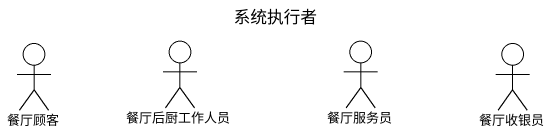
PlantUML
@startuml
title 系统执行者
actor 餐厅顾客
actor 餐厅后厨工作人员
actor 餐厅服务员
actor 餐厅收银员
@enduml
